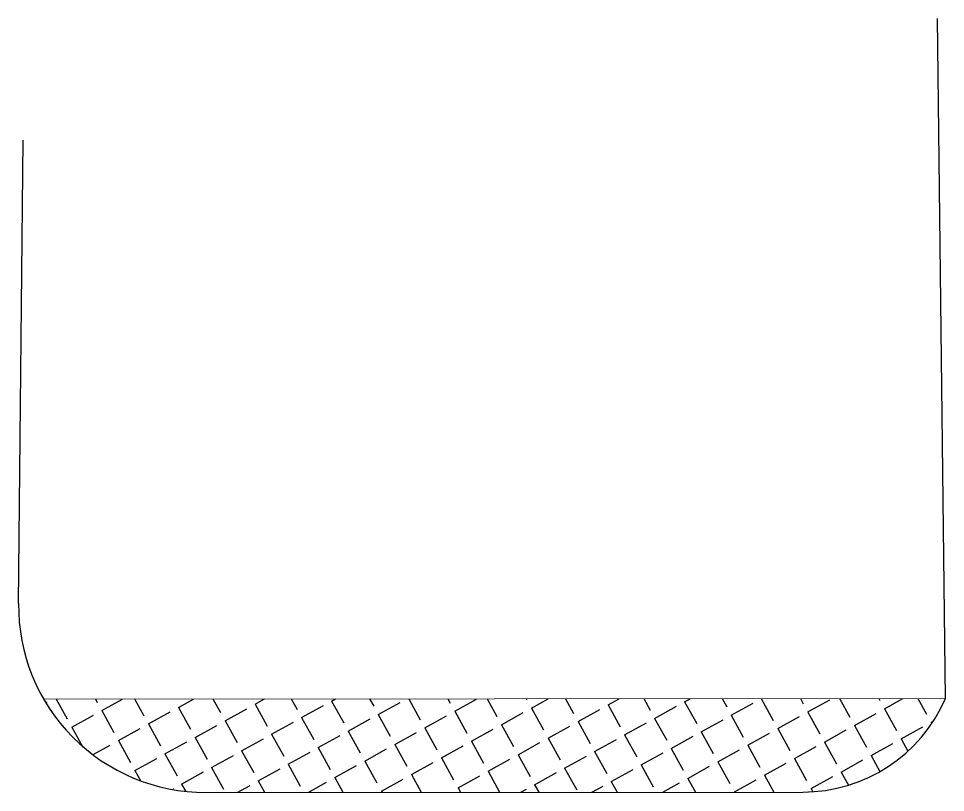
# Model space of a CAD drawing. Header units: millimetres. Extents: x -741734 to 900748, y -161760 to 44149.
# Drawn here: x -50665 to -20929, y 18401 to 43228 of the extents above; entities that cross this region are included whole.
import ezdxf

# ---------------------------------------------------------------- set-up
doc = ezdxf.new("R2010")
doc.units = ezdxf.units.MM
doc.header["$LTSCALE"] = 100
doc.header["$MEASUREMENT"] = 0
doc.layers.add('0.BR.MEP DUONG TK', color=3, linetype='Continuous')
doc.layers.add('XREF-CII-LSR-ROAD-RCTD-PLAN$0$00-HATCH VIA HE', color=31, linetype='Continuous')
doc.layers.add('1', color=1, linetype='Continuous', lineweight=18)
doc.layers.add('8', color=251, linetype='Continuous', lineweight=0)

msp = doc.modelspace()

# ---------------------------------------------------------------- hatches: boundary and pattern name
at = {"layer": 'XREF-CII-LSR-ROAD-RCTD-PLAN$0$00-HATCH VIA HE'}
h = msp.add_hatch(dxfattribs=at)
h.set_pattern_fill('ANGLE', color=256, scale=4000, angle=-61.06127413, style=0)
h.set_pattern_definition([(298.93872587, (-1344009432.2, -45328395), (962.6514474, 532.2613933), [800, -300]), (28.93872587, (-1344009432.2, -45328395), (-532.2613933, 962.6514474), [800, -300])])
h.paths.add_polyline_path([(-25509.6433, 18413.5201, 0.2982166291), (-20928.9526, 21416.3975), (-49859.3951, 21398.2284, 0.2679491949), (-44661.3596, 18401.4923)])

# ---------------------------------------------------------------- linework, layer by layer
at = {"layer": '0.BR.MEP DUONG TK', "ltscale": 5}
for p, q in [((-20928.9526, 21416.3975), (-21181.2595, 43227.9285)), ((-50664.8123, 24463.0162), (-50512.3435, 39331.1721))]:
    msp.add_line(p, q, dxfattribs=at)
at = {"layer": '0.BR.MEP DUONG TK', "ltscale": 5, "flags": 128}
msp.add_lwpolyline([(-50664.8123, 24463.0162, 0.4174045433), (-44661.3596, 18401.4923), (-25509.8514, 18413.5199, 0.2982279573), (-20928.9526, 21416.3975)], format="xyb", dxfattribs=at)
at = {"layer": '1', "ltscale": 5, "flags": 128}
msp.add_lwpolyline([(-50664.8123, 24463.0162, 0.4174045433), (-44661.3596, 18401.4923), (-25509.8514, 18413.5199, 0.2982279573), (-20928.9526, 21416.3975)], format="xyb", dxfattribs=at)
at = {"layer": '8', "ltscale": 5}
msp.add_lwpolyline([(-49859.3951, 21398.2284), (-20928.9526, 21416.3975)], dxfattribs=at)

doc.saveas('drawing.dxf')
